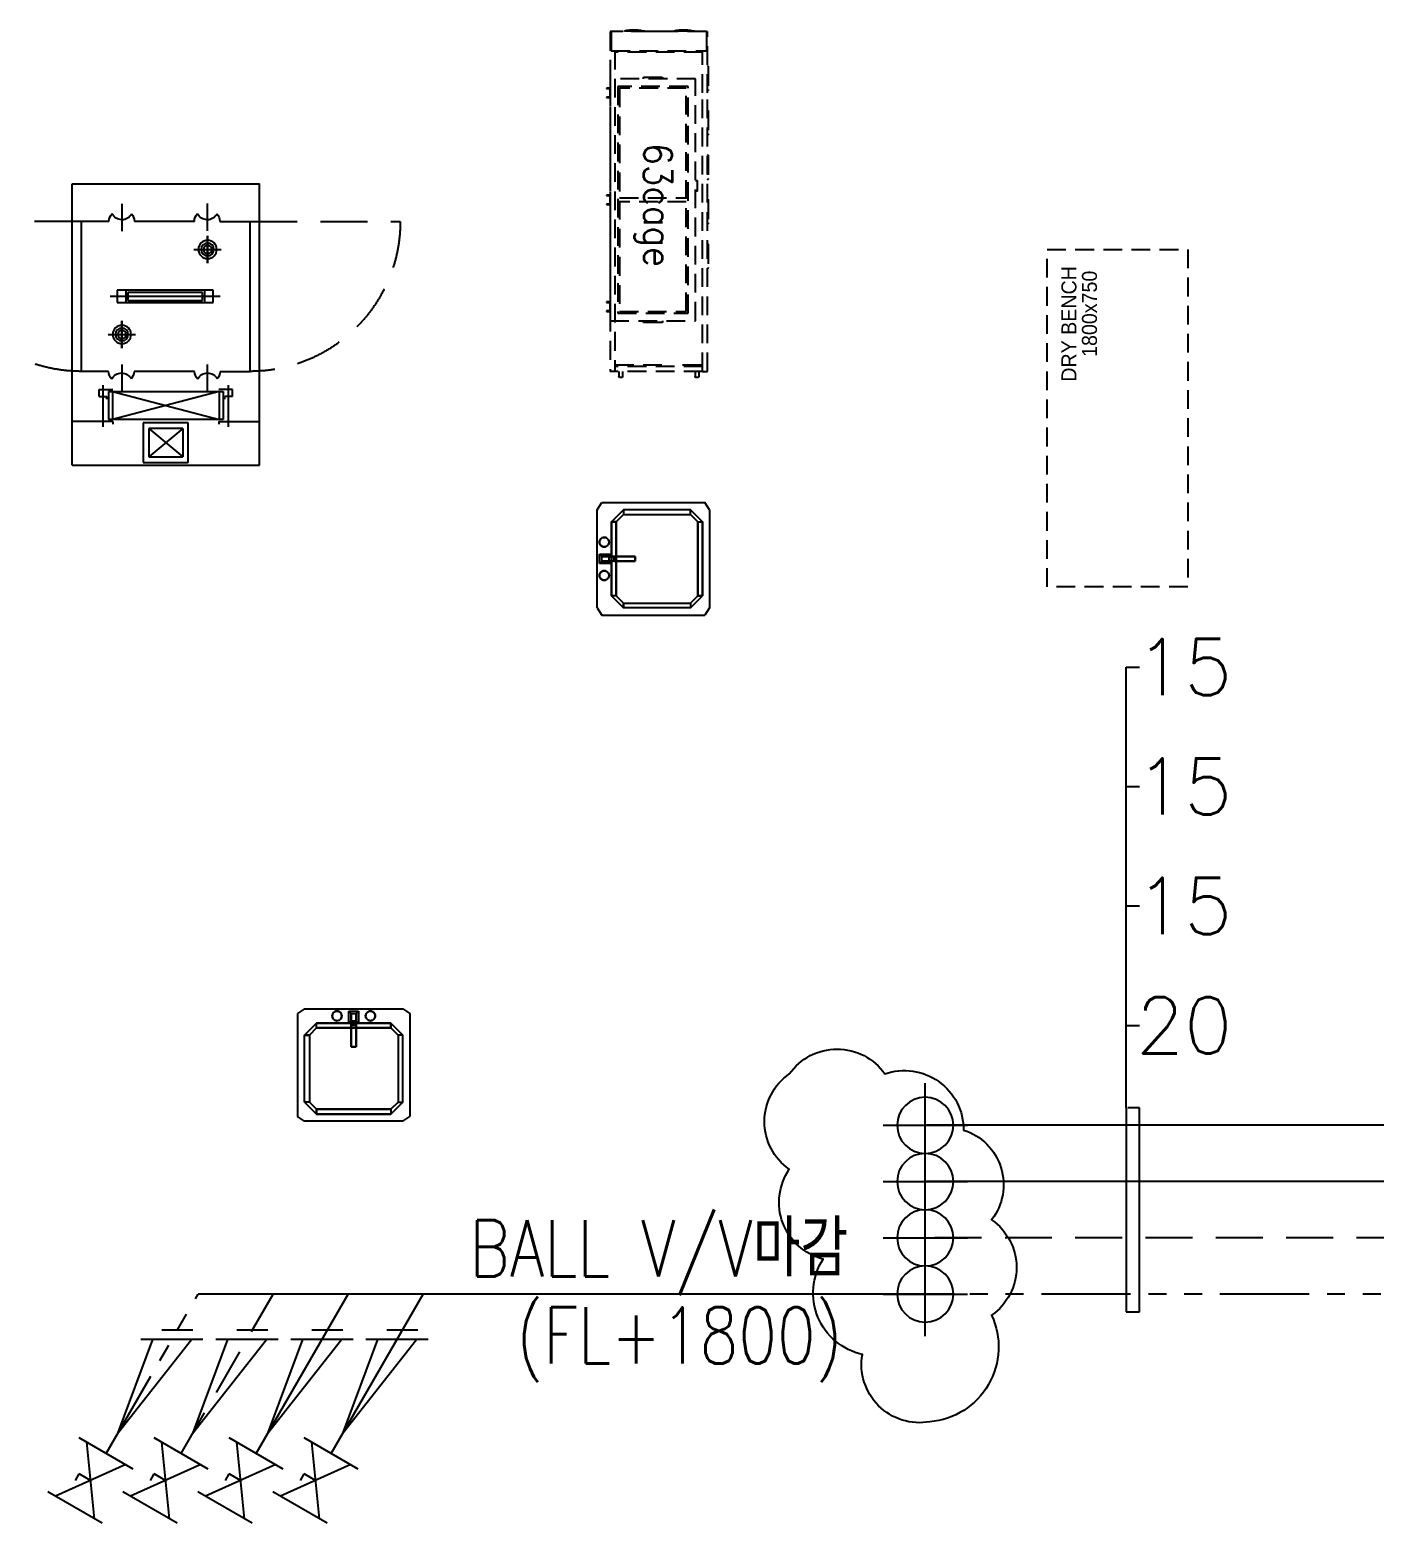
# Model space of a CAD drawing. Header units: millimetres. Extents: x 10903 to 284569, y 2319 to 62017.
# Drawn here: x 217180 to 224348, y 34103 to 42068 of the extents above; entities that cross this region are included whole.
import ezdxf
from ezdxf.enums import TextEntityAlignment as Align

# ---------------------------------------------------------------- set-up
doc = ezdxf.new("R2010")
doc.units = ezdxf.units.MM
for name, pattern in [('DASHED', [0.75, 0.5, -0.25]), ('DASHED2', [0.375, 0.25, -0.125]), ('HIDDEN', [0.375, 0.25, -0.125]), ('PHANTOM', [63.5, 31.75, -6.35, 6.35, -6.35, 6.35, -6.35])]:
    doc.linetypes.add(name, pattern=pattern)
for name, color, linetype in [('5TXT', 7, 'Continuous'), ('ex', 1, 'Continuous'), ('pipe', 3, 'Continuous'), ('UT GAS', 4, 'Continuous'), ('UTIL-AIR', 3, 'DASHED2'), ('UTIL-CO2', 2, 'Continuous'), ('UTIL-N2', 6, 'Continuous'), ('UTIL-VACUUM', 7, 'HIDDEN'), ('빌트인', 8, 'Continuous'), ('장비', 8, 'Continuous')]:
    doc.layers.add(name, color=color, linetype=linetype)
doc.styles.add('GHS', font='ROMANS.shx', dxfattribs={"bigfont": 'whgtxt.shx'})
doc.styles.add('건축_4층$0$Gtx', font='')
doc.styles.add('굴림', font='simple.shx', dxfattribs={"bigfont": 'whgtxt.shx'})
doc.styles.add('으뜸체', font='simplex.shx', dxfattribs={"bigfont": 'whgtxt.shx'})
doc.styles.get('건축_4층$0$Gtx').set_extended_font_data('Dotum')

# ---------------------------------------------------------------- blocks, each defined once
blk = doc.blocks.new('PI')
at = {"layer": 'UTIL-AIR', "color": 1, "linetype": 'Continuous'}
for p, q in [((0, 150), (0, -150)), ((150, 0), (-150, 0))]:
    blk.add_line(p, q, dxfattribs=at)
at = {"layer": 'UTIL-AIR', "color": 2, "linetype": 'Continuous'}
blk.add_circle((0, 0), 100, dxfattribs=at)
blk = doc.blocks.new('0S2c-M51-005-0-3층 UTILITY배관 평면도$0$SDFASFSDAF')
at = {"layer": 'pipe', "color": 2}
for p, q in [((0, 1.25), (0, -1.25)), ((2.5, 1.25), (2.5, -1.25)), ((0, 0.9), (2.5, -0.9)), ((2.5, 0.9), (0, -0.9))]:
    blk.add_line(p, q, dxfattribs=at)
blk = doc.blocks.new('AS-P')
at = {"layer": '빌트인', "linetype": 'Continuous'}
for p, q in [((-497.1, 900), (-497.1, -600)), ((-497.1, 900), (502.9, 900)), ((-117.1, 675), (-117.1, 885.9)), ((-117.1, 885.9), (122.9, 885.9)), ((122.9, 885.9), (122.9, 675)), ((502.9, 900), (502.9, -600)), ((92.9, 705), (-87.1, 855.9)), ((-87.1, 705), (92.9, 855.9)), ((-87.1, 705), (-87.1, 855.9)), ((-87.1, 855.9), (92.9, 855.9)), ((92.9, 705), (92.9, 855.9)), ((-280.6, 667.2), (-497.1, 667.2)), ((-332.1, 695.3), (-332.1, 472.9)), ((307.9, 657.2), (-302.1, 657.2)), ((-302.1, 507.2), (-302.1, 657.2)), ((287.9, 507.2), (-282.1, 657.2)), ((-282.1, 507.2), (287.9, 657.2)), ((-282.1, 507.2), (-282.1, 657.2)), ((-280.6, 667.2), (-280.6, 682.2)), ((122.9, 675), (-117.1, 675)), ((92.9, 705), (-87.1, 705)), ((286.4, 667.2), (286.4, 682.2)), ((286.4, 667.2), (502.9, 667.2)), ((287.9, 507.2), (287.9, 657.2)), ((307.9, 507.2), (307.9, 657.2)), ((337.9, 695.3), (337.9, 472.9)), ((502.9, 632.7), (502.9, -600)), ((-352.1, 535), (-312.1, 535)), ((-352.1, 535), (-352.1, 497.2)), ((-352.1, 497.2), (-280.6, 497.2)), ((-312.1, 548.4), (-312.1, 535)), ((-302.1, 507.2), (307.9, 507.2)), ((-231.4, 364), (-231.4, 509.7)), ((225.4, 510), (225.4, 364.3)), ((357.9, 497.2), (286.4, 497.2)), ((317.9, 548.4), (317.9, 535)), ((357.9, 535), (317.9, 535)), ((357.9, 535), (357.9, 497.2)), ((-446.9, 400), (-446.9, -400)), ((-302.2, 400), (-446.9, 400)), ((156.5, 400), (-165.9, 400)), ((292.8, 400), (453.3, 400)), ((453.3, 400), (453.3, -400)), ((-231.4, 130.4), (-231.4, 276.2)), ((-231.4, 276.2), (-231.4, 130.4)), ((-304.3, 203.3), (-158.5, 203.3)), ((293.4, 0), (-293.4, 0)), ((-256.1, 32.7), (256.1, 32.7)), ((-256.1, -32.7), (-256.1, 32.7)), ((-210.5, -32.7), (-210.5, 32.7)), ((-199.1, 21.3), (199.1, 21.3)), ((-199.1, -21.3), (-199.1, 21.3)), ((199.1, 21.3), (199.1, -21.3)), ((210.5, 32.7), (210.5, -32.7)), ((256.1, 32.7), (256.1, -32.7)), ((256.1, -32.7), (-256.1, -32.7)), ((199.1, -21.3), (-199.1, -21.3)), ((225.4, -177.2), (225.4, -323)), ((225.4, -323), (225.4, -177.2)), ((152.5, -250.1), (298.2, -250.1)), ((-231.4, -494.1), (-231.4, -348.3)), ((225.4, -349.2), (225.4, -495)), ((-300.2, -400), (-446.9, -400)), ((155, -400), (-163.9, -400)), ((291.3, -400), (453.3, -400)), ((-497.1, -600), (502.9, -600))]:
    blk.add_line(p, q, dxfattribs=at)
at = {"layer": '빌트인', "linetype": 'DASHED', "ltscale": 500}
for p, q in [((-447.5, -400), (-1247.5, -400)), ((453.3, -400), (1253.3, -400))]:
    blk.add_line(p, q, dxfattribs=at)
at = {"layer": '빌트인', "linetype": 'Continuous'}
for centre, radius in [((-231.4, 203.3), 49), ((-231.4, 203.3), 34.2), ((-231.4, 203.3), 22.4), ((225.4, -250.1), 49), ((225.4, -250.1), 34.2), ((225.4, -250.1), 22.4)]:
    blk.add_circle(centre, radius, dxfattribs=at)
at = {"layer": '빌트인', "linetype": 'DASHED', "ltscale": 500}
for centre, start, end in [((-447.5, -400), 90, 180), ((453.3, -400), 0, 90)]:
    blk.add_arc(centre, 800, start, end, dxfattribs=at)
at = {"layer": '빌트인', "linetype": 'Continuous'}
for centre, radius, start, end in [((-234.1, 395.8), 68.3, 138.28591, 176.48783), ((-233.4, 465.5), 57, 205.15043, 333.73559), ((-234.1, 395.8), 68.3, 3.51217, 40.60012), ((224.7, 395.8), 68.3, 138.28591, 176.48783), ((225.4, 465.5), 57, 205.15043, 333.73559), ((224.7, 395.8), 68.3, 3.51217, 40.60012), ((-232.1, -395.8), 68.3, 183.51217, 221.71409), ((-231.4, -465.5), 57, 26.26441, 154.84957), ((-232.1, -395.8), 68.3, 319.39988, 356.48783), ((223.2, -395.8), 68.3, 183.51217, 221.71409), ((223.8, -465.5), 57, 26.26441, 154.84957), ((223.2, -395.8), 68.3, 319.39988, 356.48783)]:
    blk.add_arc(centre, radius, start, end, dxfattribs=at)
blk = doc.blocks.new('SINK2')
at = {"layer": '빌트인'}
for p, q in [((-261.9, 600), (-300, 574.6)), ((-300, 25.4), (-300, 574.6)), ((-261.9, 600), (261.9, 600)), ((-198.2, 561.9), (-261.9, 498.2)), ((-261.9, 498.2), (-198.2, 561.9)), ((198.2, 561.9), (-198.2, 561.9)), ((-198.2, 561.9), (198.2, 561.9)), ((-198.2, 536.4), (-198.2, 561.9)), ((-198.2, 536.4), (-198.2, 561.9)), ((261.9, 498.2), (198.2, 561.9)), ((198.2, 561.9), (198.2, 536.4)), ((261.9, 498.2), (198.2, 561.9)), ((198.2, 536.4), (198.2, 561.9)), ((261.9, 600), (300, 574.6)), ((300, 25.4), (300, 574.6)), ((-261.9, 498.2), (-261.9, 140.1)), ((-261.9, 498.2), (-261.9, 140.1)), ((-236.4, 498.2), (-261.9, 498.2)), ((-236.4, 498.2), (-261.9, 498.2)), ((-236.4, 498.2), (-198.2, 536.4)), ((-198.2, 536.4), (-236.4, 498.2)), ((-236.4, 140.1), (-236.4, 498.2)), ((-236.4, 140.1), (-236.4, 498.2)), ((-198.2, 536.4), (198.2, 536.4)), ((198.2, 536.4), (-198.2, 536.4)), ((236.4, 498.2), (198.2, 536.4)), ((198.2, 536.4), (236.4, 498.2)), ((236.4, 140.1), (236.4, 498.2)), ((236.4, 498.2), (261.9, 498.2)), ((236.4, 140.1), (236.4, 498.2)), ((236.4, 498.2), (261.9, 498.2)), ((261.9, 498.2), (261.9, 140.1)), ((261.9, 498.2), (261.9, 140.1)), ((-12.8, 203.6), (-12.8, 89.1)), ((12.8, 203.6), (-12.8, 203.6)), ((-12.8, 203.6), (-12.8, 101.8)), ((12.8, 203.6), (-12.8, 203.6)), ((-12.8, 203.6), (12.8, 203.6)), ((12.8, 203.6), (-12.8, 203.6)), ((-12.8, 203.6), (-12.8, 101.8)), ((-12.8, 89.1), (-12.8, 203.6)), ((12.8, 89.1), (12.8, 203.6)), ((12.8, 101.8), (12.8, 203.6)), ((12.8, 203.6), (12.8, 101.8)), ((12.8, 89.1), (12.8, 203.6)), ((-261.9, 140.1), (-198.2, 76.4)), ((-261.9, 140.1), (-236.4, 140.1)), ((-198.2, 76.4), (-261.9, 140.1)), ((-261.9, 140.1), (-236.4, 140.1)), ((-198.2, 101.8), (-236.4, 140.1)), ((-236.4, 140.1), (-198.2, 101.8)), ((198.2, 101.8), (-198.2, 101.8)), ((-198.2, 101.8), (198.2, 101.8)), ((-198.2, 76.4), (-198.2, 101.8)), ((-198.2, 101.8), (-198.2, 76.4)), ((12.8, 101.8), (-12.8, 101.8)), ((-12.8, 101.8), (12.8, 101.8)), ((-12.8, 63.6), (-12.8, 101.8)), ((-12.8, 101.8), (-12.8, 89.1)), ((-12.8, 101.8), (-12.8, 89.1)), ((-12.8, 63.6), (-12.8, 101.8)), ((-12.8, 89.1), (12.8, 89.1)), ((-12.8, 89.1), (12.8, 89.1)), ((-12.8, 25.4), (-12.8, 89.1)), ((-12.8, 89.1), (-12.8, 25.4)), ((12.8, 101.8), (12.8, 63.6)), ((12.8, 89.1), (12.8, 101.8)), ((12.8, 101.8), (12.8, 63.6)), ((12.8, 101.8), (12.8, 89.1)), ((12.8, 89.1), (12.8, 25.4)), ((12.8, 89.1), (12.8, 25.4)), ((198.2, 76.4), (261.9, 140.1)), ((236.4, 140.1), (198.2, 101.8)), ((261.9, 140.1), (198.2, 76.4)), ((198.2, 101.8), (236.4, 140.1)), ((198.2, 101.8), (198.2, 76.4)), ((198.2, 101.8), (198.2, 76.4)), ((261.9, 140.1), (236.4, 140.1)), ((236.4, 140.1), (261.9, 140.1)), ((-261.9, 0), (-300, 25.4)), ((261.9, 0), (-261.9, 0)), ((-198.2, 76.4), (198.2, 76.4)), ((198.2, 76.4), (-198.2, 76.4)), ((-113.7, 44.8), (-114.5, 38.2)), ((-114.5, 38.2), (-113.7, 44.8)), ((-113.7, 44.8), (-114.5, 38.2)), ((-114.5, 38.2), (-113.7, 44.8)), ((-114.5, 38.2), (-113.7, 31.6)), ((-113.7, 31.6), (-114.5, 38.2)), ((-114.5, 38.2), (-113.7, 31.6)), ((-113.7, 31.6), (-114.5, 38.2)), ((-111.1, 51), (-113.7, 44.8)), ((-113.7, 44.8), (-111.1, 51)), ((-111.1, 51), (-113.7, 44.8)), ((-113.7, 44.8), (-111.1, 51)), ((-113.7, 31.6), (-111.1, 25.4)), ((-111.1, 25.4), (-113.7, 31.6)), ((-113.7, 31.6), (-111.1, 25.4)), ((-111.1, 25.4), (-113.7, 31.6)), ((-107.1, 56.2), (-111.1, 51)), ((-111.1, 51), (-107.1, 56.2)), ((-107.1, 56.2), (-111.1, 51)), ((-111.1, 51), (-107.1, 56.2)), ((-111.1, 25.4), (-107.1, 20.2)), ((-107.1, 20.2), (-111.1, 25.4)), ((-111.1, 25.4), (-107.1, 20.2)), ((-107.1, 20.2), (-111.1, 25.4)), ((-101.8, 60.2), (-107.1, 56.2)), ((-107.1, 56.2), (-101.8, 60.2)), ((-101.8, 60.2), (-107.1, 56.2)), ((-107.1, 56.2), (-101.8, 60.2)), ((-107.1, 20.2), (-101.8, 16.2)), ((-101.8, 16.2), (-107.1, 20.2)), ((-107.1, 20.2), (-101.8, 16.2)), ((-101.8, 16.2), (-107.1, 20.2)), ((-95.6, 62.8), (-101.8, 60.2)), ((-101.8, 60.2), (-95.6, 62.8)), ((-95.6, 62.8), (-101.8, 60.2)), ((-101.8, 60.2), (-95.6, 62.8)), ((-101.8, 16.2), (-95.6, 13.6)), ((-95.6, 13.6), (-101.8, 16.2)), ((-101.8, 16.2), (-95.6, 13.6)), ((-95.6, 13.6), (-101.8, 16.2)), ((-89.1, 63.6), (-95.6, 62.8)), ((-95.6, 62.8), (-89.1, 63.6)), ((-89.1, 63.6), (-95.6, 62.8)), ((-95.6, 62.8), (-89.1, 63.6)), ((-95.6, 13.6), (-89.1, 12.8)), ((-89.1, 12.8), (-95.6, 13.6)), ((-95.6, 13.6), (-89.1, 12.8)), ((-89.1, 12.8), (-95.6, 13.6)), ((-82.5, 62.8), (-89.1, 63.6)), ((-82.5, 62.8), (-89.1, 63.6)), ((-89.1, 63.6), (-82.5, 62.8)), ((-82.5, 62.8), (-89.1, 63.6)), ((-89.1, 12.8), (-82.5, 13.6)), ((-82.5, 13.6), (-89.1, 12.8)), ((-89.1, 12.8), (-82.5, 13.6)), ((-82.5, 13.6), (-89.1, 12.8)), ((-76.3, 60.2), (-82.5, 62.8)), ((-82.5, 62.8), (-76.3, 60.2)), ((-76.3, 60.2), (-82.5, 62.8)), ((-82.5, 62.8), (-76.3, 60.2)), ((-82.5, 13.6), (-76.3, 16.2)), ((-76.3, 16.2), (-82.5, 13.6)), ((-82.5, 13.6), (-76.3, 16.2)), ((-76.3, 16.2), (-82.5, 13.6)), ((-71.1, 56.2), (-76.3, 60.2)), ((-76.3, 60.2), (-71.1, 56.2)), ((-71.1, 56.2), (-76.3, 60.2)), ((-76.3, 60.2), (-71.1, 56.2)), ((-76.3, 16.2), (-71.1, 20.2)), ((-71.1, 20.2), (-76.3, 16.2)), ((-76.3, 16.2), (-71.1, 20.2)), ((-71.1, 20.2), (-76.3, 16.2)), ((-67.1, 51), (-71.1, 56.2)), ((-71.1, 56.2), (-67.1, 51)), ((-67.1, 51), (-71.1, 56.2)), ((-71.1, 56.2), (-67.1, 51)), ((-71.1, 20.2), (-67.1, 25.4)), ((-67.1, 25.4), (-71.1, 20.2)), ((-71.1, 20.2), (-67.1, 25.4)), ((-67.1, 25.4), (-71.1, 20.2)), ((-64.5, 44.8), (-67.1, 51)), ((-67.1, 51), (-64.5, 44.8)), ((-64.5, 44.8), (-67.1, 51)), ((-67.1, 51), (-64.5, 44.8)), ((-67.1, 25.4), (-64.5, 31.6)), ((-64.5, 31.6), (-67.1, 25.4)), ((-67.1, 25.4), (-64.5, 31.6)), ((-64.5, 31.6), (-67.1, 25.4)), ((-63.6, 38.2), (-64.5, 44.8)), ((-64.5, 44.8), (-63.6, 38.2)), ((-63.6, 38.2), (-64.5, 44.8)), ((-64.5, 44.8), (-63.6, 38.2)), ((-64.5, 31.6), (-63.6, 38.2)), ((-63.6, 38.2), (-64.5, 31.6)), ((-64.5, 31.6), (-63.6, 38.2)), ((-63.6, 38.2), (-64.5, 31.6)), ((-12.8, 63.6), (-25.4, 76.4)), ((-25.4, 76.4), (25.4, 76.4)), ((-25.4, 76.4), (-12.8, 63.6)), ((-25.4, 12.8), (-25.4, 76.4)), ((-12.8, 25.4), (-25.4, 12.8)), ((-12.8, 25.4), (-25.4, 12.8)), ((25.4, 12.8), (-25.4, 12.8)), ((12.8, 63.6), (-12.8, 63.6)), ((12.8, 63.6), (-12.8, 63.6)), ((-12.8, 25.4), (-12.8, 63.6)), ((12.8, 25.4), (-12.8, 25.4)), ((12.8, 25.4), (-12.8, 25.4)), ((25.4, 76.4), (12.8, 63.6)), ((12.8, 63.6), (25.4, 76.4)), ((12.8, 25.4), (12.8, 63.6)), ((12.8, 25.4), (25.4, 12.8)), ((12.8, 25.4), (25.4, 12.8)), ((25.4, 76.4), (25.4, 12.8)), ((63.6, 38.2), (64.5, 44.8)), ((64.5, 44.8), (63.6, 38.2)), ((63.6, 38.2), (64.5, 44.8)), ((64.5, 44.8), (63.6, 38.2)), ((63.6, 38.2), (64.5, 31.6)), ((64.5, 31.6), (63.6, 38.2)), ((63.6, 38.2), (64.5, 31.6)), ((64.5, 31.6), (63.6, 38.2)), ((67.1, 51), (64.5, 44.8)), ((64.5, 44.8), (67.1, 51)), ((67.1, 51), (64.5, 44.8)), ((64.5, 44.8), (67.1, 51)), ((64.5, 31.6), (67.1, 25.4)), ((67.1, 25.4), (64.5, 31.6)), ((64.5, 31.6), (67.1, 25.4)), ((67.1, 25.4), (64.5, 31.6)), ((71.1, 56.2), (67.1, 51)), ((67.1, 51), (71.1, 56.2)), ((71.1, 56.2), (67.1, 51)), ((67.1, 51), (71.1, 56.2)), ((67.1, 25.4), (71.1, 20.2)), ((71.1, 20.2), (67.1, 25.4)), ((67.1, 25.4), (71.1, 20.2)), ((71.1, 20.2), (67.1, 25.4)), ((76.3, 60.2), (71.1, 56.2)), ((71.1, 56.2), (76.3, 60.2)), ((76.3, 60.2), (71.1, 56.2)), ((71.1, 56.2), (76.3, 60.2)), ((71.1, 20.2), (76.3, 16.2)), ((76.3, 16.2), (71.1, 20.2)), ((71.1, 20.2), (76.3, 16.2)), ((76.3, 16.2), (71.1, 20.2)), ((82.5, 62.8), (76.3, 60.2)), ((76.3, 60.2), (82.5, 62.8)), ((82.5, 62.8), (76.3, 60.2)), ((76.3, 60.2), (82.5, 62.8)), ((76.3, 16.2), (82.5, 13.6)), ((82.5, 13.6), (76.3, 16.2)), ((76.3, 16.2), (82.5, 13.6)), ((82.5, 13.6), (76.3, 16.2)), ((89.1, 63.6), (82.5, 62.8)), ((82.5, 62.8), (89.1, 63.6)), ((89.1, 63.6), (82.5, 62.8)), ((82.5, 62.8), (89.1, 63.6)), ((82.5, 13.6), (89.1, 12.8)), ((89.1, 12.8), (82.5, 13.6)), ((82.5, 13.6), (89.1, 12.8)), ((89.1, 12.8), (82.5, 13.6)), ((95.6, 62.8), (89.1, 63.6)), ((89.1, 63.6), (95.6, 62.8)), ((95.6, 62.8), (89.1, 63.6)), ((89.1, 63.6), (95.6, 62.8)), ((89.1, 12.8), (95.6, 13.6)), ((95.6, 13.6), (89.1, 12.8)), ((89.1, 12.8), (95.6, 13.6)), ((95.6, 13.6), (89.1, 12.8)), ((101.8, 60.2), (95.6, 62.8)), ((95.6, 62.8), (101.8, 60.2)), ((101.8, 60.2), (95.6, 62.8)), ((95.6, 62.8), (101.8, 60.2)), ((95.6, 13.6), (101.8, 16.2)), ((101.8, 16.2), (95.6, 13.6)), ((95.6, 13.6), (101.8, 16.2)), ((101.8, 16.2), (95.6, 13.6)), ((107.1, 56.2), (101.8, 60.2)), ((101.8, 60.2), (107.1, 56.2)), ((107.1, 56.2), (101.8, 60.2)), ((101.8, 60.2), (107.1, 56.2)), ((101.8, 16.2), (107.1, 20.2)), ((107.1, 20.2), (101.8, 16.2)), ((101.8, 16.2), (107.1, 20.2)), ((107.1, 20.2), (101.8, 16.2)), ((111.1, 51), (107.1, 56.2)), ((107.1, 56.2), (111.1, 51)), ((111.1, 51), (107.1, 56.2)), ((107.1, 56.2), (111.1, 51)), ((107.1, 20.2), (111.1, 25.4)), ((111.1, 25.4), (107.1, 20.2)), ((107.1, 20.2), (111.1, 25.4)), ((111.1, 25.4), (107.1, 20.2)), ((113.7, 44.8), (111.1, 51)), ((111.1, 51), (113.7, 44.8)), ((113.7, 44.8), (111.1, 51)), ((111.1, 51), (113.7, 44.8)), ((111.1, 25.4), (113.7, 31.6)), ((113.7, 31.6), (111.1, 25.4)), ((111.1, 25.4), (113.7, 31.6)), ((113.7, 31.6), (111.1, 25.4)), ((114.5, 38.2), (113.7, 44.8)), ((113.7, 44.8), (114.5, 38.2)), ((114.5, 38.2), (113.7, 44.8)), ((113.7, 44.8), (114.5, 38.2)), ((113.7, 31.6), (114.5, 38.2)), ((114.5, 38.2), (113.7, 31.6)), ((113.7, 31.6), (114.5, 38.2)), ((114.5, 38.2), (113.7, 31.6)), ((261.9, 0), (300, 25.4))]:
    blk.add_line(p, q, dxfattribs=at)
blk = doc.blocks.new('IVC-S70')
at = {"layer": '빌트인', "linetype": 'DASHED', "ltscale": 200}
for p, q in [((-605, 247.5), (-603, 247.5)), ((-605, 227.5), (-605, 247.5)), ((-603, 247.5), (-603, 229.5)), ((-557, 247.5), (-555, 247.5)), ((-557, 229.5), (-557, 247.5)), ((-555, 247.5), (-555, 227.5)), ((-35, 247.5), (-33, 247.5)), ((-35, 227.5), (-35, 247.5)), ((-33, 247.5), (-33, 229.5)), ((13, 247.5), (15, 247.5)), ((13, 229.5), (13, 247.5)), ((15, 247.5), (15, 227.5)), ((535, 247.5), (537, 247.5)), ((535, 227.5), (535, 247.5)), ((537, 247.5), (537, 229.5)), ((583, 229.5), (583, 247.5)), ((583, 247.5), (585, 247.5)), ((585, 247.5), (585, 227.5)), ((-910.1, 43.6), (-910.1, 161.1)), ((-908.1, 161.1), (-910.1, 161.1)), ((-909.1, 220.7), (-908.1, 220.7)), ((-909.1, 220.7), (-909.1, 161.1)), ((-908.1, 221.7), (-907.1, 221.7)), ((-908.1, -284.6), (-908.1, 221.7)), ((-907.1, 221.7), (-908.1, 221.7)), ((-907.1, 227.5), (905, 227.5)), ((-907.1, 225), (-907.1, 227.5)), ((-907.1, 225), (-907.1, 222.4)), ((-805.1, 225), (-907.1, 225)), ((-907.1, 222.7), (-806.1, 222.7)), ((-907.1, 222.7), (-907.1, 221.7)), ((-907.1, 222.4), (-907.1, 221.7)), ((-809.1, 222.4), (-905.1, 222.4)), ((-807.1, 225), (-807.1, 222.7)), ((-806.1, 222.7), (-806.1, 221.7)), ((-806.1, 222.4), (-805.1, 222.4)), ((-805.1, 221.7), (-806.1, 221.7)), ((-805.1, 221.7), (-805.1, 225)), ((-805.1, 221.7), (-805.1, -284.6)), ((-805.1, 202.1), (905, 202.1)), ((-797.1, -265.2), (-797.1, 202.1)), ((-655, 227.5), (635, 227.5)), ((-655, -227.5), (-655, 227.5)), ((-615, -187.5), (-615, 187.5)), ((-615, 187.5), (595, 187.5)), ((-555, 227.5), (-605, 227.5)), ((-605, -177.5), (-605, 177.5)), ((-605, 177.5), (585, 177.5)), ((-603, 229.5), (-557, 229.5)), ((15, 227.5), (-35, 227.5)), ((-33, 229.5), (13, 229.5)), ((-20, 177.5), (-20, -177.5)), ((0, -177.5), (0, 177.5)), ((585, 227.5), (535, 227.5)), ((537, 229.5), (583, 229.5)), ((585, 177.5), (585, -177.5)), ((595, 187.5), (595, -187.5)), ((635, 227.5), (635, -227.5)), ((869.6, 202.1), (869.6, -55.5)), ((879.6, -265.2), (879.6, 202.1)), ((905, 202.1), (905, 227.5)), ((905, -265.2), (905, 202.1)), ((905, 181.5), (932.6, 181.5)), ((905, 161.5), (932.6, 161.5)), ((937.6, 166.5), (937.6, 176.5)), ((-910.1, 53.7), (-910.1, 151)), ((-910.1, 151), (-910.1, 151)), ((-910.1, 53.7), (-910.1, 53.7)), ((-910.1, 43.6), (-908.1, 43.6)), ((-909.1, 43.6), (-909.1, -132.2)), ((-665, 50.8), (-665, -50.8)), ((-655, 50.8), (-665, 50.8)), ((645, 50.8), (635, 50.8)), ((645, -50.8), (645, 50.8)), ((-665, -50.8), (-655, -50.8)), ((635, -50.8), (645, -50.8)), ((-910.1, -221.5), (-910.1, -104)), ((-908.1, -104), (-910.1, -104)), ((-910.1, -211.4), (-910.1, -114.1)), ((-910.1, -114.1), (-910.1, -114.1)), ((869.6, -157.1), (869.6, -265.2)), ((-910.1, -211.4), (-910.1, -211.4)), ((-910.1, -221.5), (-908.1, -221.5)), ((-909.1, -221.5), (-909.1, -285.6)), ((635, -227.5), (-655, -227.5)), ((595, -187.5), (-615, -187.5)), ((585, -177.5), (-605, -177.5)), ((-112.8, -227.5), (-112.8, -238.5)), ((-56.4, -238.5), (-112.8, -238.5)), ((-56.4, -238.5), (-56.4, -227.5)), ((905, -224.8), (932.6, -224.8)), ((937.6, -239.8), (937.6, -229.8)), ((-909.1, -285.6), (-908.1, -285.6)), ((-908.1, -284.6), (-907.1, -284.6)), ((-908.1, -284.6), (-908.1, -285.6)), ((-908.1, -286.6), (-908.1, -285.6)), ((-908.1, -285.6), (-907.1, -285.6)), ((-908.1, -286.6), (-907.1, -286.6)), ((-907.1, -285.6), (-907.1, -284.6)), ((-907.1, -285.6), (-907.1, -285.6)), ((-907.1, -285.6), (-907.1, -288.1)), ((-905.1, -285.6), (-907.1, -285.6)), ((-907.1, -288.1), (-907.1, -290.6)), ((-805.1, -288.1), (-907.1, -288.1)), ((-579.9, -290.6), (-907.1, -290.6)), ((-905.1, -285.6), (-809.1, -285.6)), ((-806.1, -285.6), (-809.1, -285.6)), ((-807.1, -285.6), (-807.1, -288.1)), ((-806.1, -285.6), (-806.1, -284.6)), ((-805.1, -284.6), (-806.1, -284.6)), ((-806.1, -285.6), (-806.1, -284.6)), ((-806.1, -285.6), (-805.1, -285.6)), ((-579.9, -265.2), (-805.1, -265.2)), ((-805.1, -284.6), (-805.1, -288.1)), ((-718.2, -295.6), (-598.7, -295.6)), ((-718.2, -295.7), (-598.7, -295.7)), ((-718.1, -295.6), (-599.9, -295.6)), ((-718.1, -295.7), (-599.9, -295.7)), ((905, -265.2), (-579.9, -265.2)), ((905, -290.6), (-579.9, -290.6)), ((-480.8, -295.6), (-361.3, -295.6)), ((-480.8, -295.7), (-361.3, -295.7)), ((-243.6, -295.6), (-124.1, -295.6)), ((-243.6, -295.7), (-124.1, -295.7)), ((-6.4, -295.6), (113.1, -295.6)), ((-6.4, -295.7), (113.1, -295.7)), ((230.9, -295.6), (350.4, -295.6)), ((230.9, -295.7), (350.4, -295.7)), ((905, -244.8), (932.6, -244.8)), ((905, -265.2), (905, -290.6))]:
    blk.add_line(p, q, dxfattribs=at)
for centre, radius, start, end in [((-905.1, 220.4), 2, 147.48081, 154.92882), ((932.6, 176.5), 5, 0, 90), ((932.6, 166.5), 5, 270, 0), ((932.6, -229.8), 5, 0, 90), ((-905.1, -283.6), 2, 207.89251, 209.18432), ((-905.1, -283.6), 2, 222.13203, 270), ((-718.2, -288.2), 7.5, 199.17555, 270), ((-718.1, -288.2), 7.5, 199.17555, 270), ((-718.2, -288.2), 7.4, 199.44503, 270), ((-718.1, -288.2), 7.4, 199.44503, 270), ((-598.7, -288.2), 7.5, 270, 340.82445), ((-598.7, -288.2), 7.4, 270, 340.55497), ((-480.8, -288.2), 7.5, 199.17555, 270), ((-480.8, -288.2), 7.4, 199.44503, 270), ((-361.3, -288.2), 7.5, 270, 340.82445), ((-361.3, -288.2), 7.4, 270, 340.55497), ((-243.6, -288.2), 7.5, 199.17555, 270), ((-243.6, -288.2), 7.4, 199.44503, 270), ((-124.1, -288.2), 7.5, 270, 340.82445), ((-124.1, -288.2), 7.4, 270, 340.55497), ((-6.4, -288.2), 7.5, 199.17555, 270), ((-6.4, -288.2), 7.4, 199.44503, 270), ((113.1, -288.2), 7.5, 270, 340.82445), ((113.1, -288.2), 7.4, 270, 340.55497), ((230.9, -288.2), 7.5, 199.17555, 270), ((230.9, -288.2), 7.4, 199.44503, 270), ((350.4, -288.2), 7.5, 270, 340.82445), ((350.4, -288.2), 7.4, 270, 340.55497), ((932.6, -239.8), 5, 270, 0)]:
    blk.add_arc(centre, radius, start, end, dxfattribs=at)
for points, knots in [([(-906.1, 220.7), (-906.3, 220.7), (-906.6, 220.8), (-907.1, 221), (-907.3, 221.1), (-907.7, 221.2), (-907.8, 221.3), (-908, 221.5), (-908.1, 221.6), (-908.1, 221.7)], [0, 0, 0, 0, 0.25, 0.25, 0.5, 0.5, 0.75, 0.75, 1, 1, 1, 1]), ([(-907.1, 222.7), (-907, 222.7), (-906.9, 222.6), (-906.7, 222.4), (-906.7, 222.3), (-906.5, 221.9), (-906.4, 221.7), (-906.2, 221.2), (-906.2, 220.9), (-906.1, 220.7)], [0, 0, 0, 0, 0.25, 0.25, 0.5, 0.5, 0.75, 0.75, 1, 1, 1, 1]), ([(-907.1, 221.7), (-907, 221.7), (-906.9, 221.6), (-906.7, 221.5), (-906.7, 221.5), (-906.5, 221.3), (-906.4, 221.2), (-906.2, 220.9), (-906.2, 220.8), (-906.1, 220.7)], [0, 0, 0, 0, 0.25, 0.25, 0.5, 0.5, 0.75, 0.75, 1, 1, 1, 1]), ([(-807.1, 220.7), (-807, 220.9), (-806.9, 221.2), (-806.7, 221.7), (-806.7, 221.9), (-806.5, 222.3), (-806.4, 222.4), (-806.2, 222.6), (-806.2, 222.7), (-806.1, 222.7)], [0, 0, 0, 0, 0.25, 0.25, 0.5, 0.5, 0.75, 0.75, 1, 1, 1, 1]), ([(-807.1, 220.7), (-807, 220.8), (-806.9, 220.9), (-806.7, 221.2), (-806.7, 221.3), (-806.5, 221.5), (-806.4, 221.5), (-806.2, 221.6), (-806.2, 221.7), (-806.1, 221.7)], [0, 0, 0, 0, 0.25, 0.25, 0.5, 0.5, 0.75, 0.75, 1, 1, 1, 1]), ([(-806.1, 221.7), (-806.1, 221.6), (-806.1, 221.5), (-806.2, 221.3), (-806.3, 221.2), (-806.5, 221.1), (-806.6, 221), (-806.8, 220.8), (-806.9, 220.7), (-807.1, 220.7)], [0, 0, 0, 0, 0.25, 0.25, 0.5, 0.5, 0.75, 0.75, 1, 1, 1, 1]), ([(-805.1, 221.7), (-805.1, 221.6), (-805.1, 221.5), (-805.3, 221.3), (-805.5, 221.2), (-805.9, 221.1), (-806.1, 221), (-806.6, 220.8), (-806.8, 220.7), (-807.1, 220.7)], [0, 0, 0, 0, 0.25, 0.25, 0.5, 0.5, 0.75, 0.75, 1, 1, 1, 1]), ([(-910.1, 151), (-910.9, 150.1), (-912.4, 148.3), (-913.5, 144.2), (-914.5, 139.4), (-915.3, 132.8), (-916, 124.5), (-916.5, 113.8), (-916.6, 106.8), (-916.6, 102.3)], [0, 0, 0, 0, 0.06656, 0.148336, 0.245879, 0.367331, 0.543547, 0.754398, 1, 1, 1, 1]), ([(-916.6, 102.3), (-916.5, 96.7), (-916.4, 88.2), (-915.7, 75.5), (-914.7, 66.6), (-913.6, 60.6), (-912.5, 57.2), (-911.4, 54.9), (-910.5, 54.1), (-910.1, 53.7)], [0, 0, 0, 0, 0.306371, 0.556522, 0.750806, 0.848907, 0.923816, 0.967508, 1, 1, 1, 1]), ([(-910.1, -114.1), (-910.9, -115), (-912.4, -116.8), (-913.5, -120.9), (-914.5, -125.7), (-915.3, -132.2), (-916, -140.6), (-916.5, -151.3), (-916.6, -158.3), (-916.6, -162.7)], [0, 0, 0, 0, 0.06656, 0.148336, 0.245879, 0.367331, 0.543547, 0.754398, 1, 1, 1, 1]), ([(-916.6, -162.7), (-916.5, -168.3), (-916.4, -176.9), (-915.7, -189.5), (-914.7, -198.4), (-913.6, -204.4), (-912.5, -207.8), (-911.4, -210.2), (-910.5, -211), (-910.1, -211.4)], [0, 0, 0, 0, 0.306371, 0.556522, 0.750806, 0.848907, 0.923816, 0.967508, 1, 1, 1, 1]), ([(-908.1, -284.6), (-908.1, -284.5), (-908, -284.4), (-907.8, -284.2), (-907.7, -284.1), (-907.3, -284), (-907.1, -283.9), (-906.6, -283.7), (-906.3, -283.6), (-906.1, -283.6)], [0, 0, 0, 0, 0.25, 0.25, 0.5, 0.5, 0.75, 0.75, 1, 1, 1, 1]), ([(-907.1, -284.6), (-907.2, -284.6), (-907.3, -284.7), (-907.6, -284.9), (-907.7, -285), (-907.9, -285.1), (-908, -285.2), (-908.1, -285.4), (-908.1, -285.5), (-908.1, -285.6)], [0, 0, 0, 0, 0.25, 0.25, 0.5, 0.5, 0.75, 0.75, 1, 1, 1, 1]), ([(-908.1, -285.6), (-908, -285.6), (-907.9, -285.5), (-907.7, -285.4), (-907.7, -285.4), (-907.5, -285.2), (-907.4, -285.1), (-907.2, -284.8), (-907.2, -284.7), (-907.1, -284.6)], [0, 0, 0, 0, 0.25, 0.25, 0.5, 0.5, 0.75, 0.75, 1, 1, 1, 1]), ([(-906.1, -283.6), (-906.2, -283.7), (-906.2, -283.8), (-906.4, -284.1), (-906.5, -284.2), (-906.7, -284.4), (-906.7, -284.4), (-906.9, -284.5), (-907, -284.6), (-907.1, -284.6)], [0, 0, 0, 0, 0.25, 0.25, 0.5, 0.5, 0.75, 0.75, 1, 1, 1, 1]), ([(-906.1, -283.6), (-906.2, -283.8), (-906.2, -284.1), (-906.4, -284.6), (-906.5, -284.8), (-906.7, -285.2), (-906.7, -285.3), (-906.9, -285.5), (-907, -285.6), (-907.1, -285.6)], [0, 0, 0, 0, 0.25, 0.25, 0.5, 0.5, 0.75, 0.75, 1, 1, 1, 1]), ([(-907.1, -284.6), (-907.1, -284.5), (-907.1, -284.4), (-907, -284.2), (-906.9, -284.1), (-906.7, -284), (-906.6, -283.9), (-906.3, -283.7), (-906.2, -283.6), (-906.1, -283.6)], [0, 0, 0, 0, 0.25, 0.25, 0.5, 0.5, 0.75, 0.75, 1, 1, 1, 1]), ([(-806.1, -284.6), (-806.2, -284.6), (-806.2, -284.5), (-806.4, -284.4), (-806.5, -284.4), (-806.7, -284.2), (-806.7, -284.1), (-806.9, -283.8), (-807, -283.7), (-807.1, -283.6)], [0, 0, 0, 0, 0.25, 0.25, 0.5, 0.5, 0.75, 0.75, 1, 1, 1, 1]), ([(-806.1, -285.6), (-806.2, -285.6), (-806.2, -285.5), (-806.4, -285.3), (-806.5, -285.2), (-806.7, -284.8), (-806.7, -284.6), (-806.9, -284.1), (-807, -283.8), (-807.1, -283.6)], [0, 0, 0, 0, 0.25, 0.25, 0.5, 0.5, 0.75, 0.75, 1, 1, 1, 1]), ([(-807.1, -283.6), (-806.9, -283.6), (-806.8, -283.7), (-806.6, -283.9), (-806.5, -284), (-806.3, -284.1), (-806.2, -284.2), (-806.1, -284.4), (-806.1, -284.5), (-806.1, -284.6)], [0, 0, 0, 0, 0.25, 0.25, 0.5, 0.5, 0.75, 0.75, 1, 1, 1, 1]), ([(-807.1, -283.6), (-806.8, -283.6), (-806.6, -283.7), (-806.1, -283.9), (-805.9, -284), (-805.5, -284.1), (-805.3, -284.2), (-805.1, -284.4), (-805.1, -284.5), (-805.1, -284.6)], [0, 0, 0, 0, 0.25, 0.25, 0.5, 0.5, 0.75, 0.75, 1, 1, 1, 1])]:
    blk.add_open_spline(points, degree=3, knots=knots, dxfattribs=at)

msp = doc.modelspace()

# ---------------------------------------------------------------- linework, layer by layer
at = {"layer": 'ex', "ltscale": 3000}
for p, q in [((223025.9, 36318.2), (223025.9, 38668.8)), ((223025.9, 38668.8), (223097.9, 38668.8)), ((223025.9, 38031.8), (223097.9, 38031.8)), ((223025.9, 37394.8), (223097.9, 37394.8)), ((223025.9, 36757.8), (223097.9, 36757.8)), ((223025.9, 36318.2), (223025.9, 35230.2)), ((223097.9, 35230.2), (223097.9, 36318.2)), ((223025.9, 35230.2), (223097.9, 35230.2))]:
    msp.add_line(p, q, dxfattribs=at)
at = {"layer": 'ex', "linetype": 'PHANTOM', "ltscale": 2}
msp.add_line((223097.9, 36318.2), (223025.9, 36318.2), dxfattribs=at)
at = {"layer": 'UT GAS', "color": 1, "ltscale": 10}
msp.add_line((221954.5, 35324.6), (218077.4, 35324.6), dxfattribs=at)
at = {"layer": 'UT GAS', "color": 2, "ltscale": 10}
for p, q in [((218048.7, 35131.6), (217883.1, 35131.6)), ((218448.7, 35131.6), (218283.1, 35131.6)), ((218848.7, 35131.6), (218683.1, 35131.6)), ((219248.7, 35131.6), (219083.1, 35131.6)), ((217647.4, 34579.9), (218040.7, 35081.9)), ((217833.7, 35081.9), (217647.4, 34579.9)), ((218102.8, 35081.9), (217771.6, 35081.9)), ((218047.4, 34579.9), (218440.7, 35081.9)), ((218233.7, 35081.9), (218047.4, 34579.9)), ((218502.8, 35081.9), (218171.6, 35081.9)), ((218447.4, 34579.9), (218840.7, 35081.9)), ((218633.7, 35081.9), (218447.4, 34579.9)), ((218902.8, 35081.9), (218571.6, 35081.9)), ((218847.4, 34579.9), (219240.7, 35081.9)), ((219033.7, 35081.9), (218847.4, 34579.9)), ((219302.8, 35081.9), (218971.6, 35081.9)), ((217422.7, 34329.4), (217443.2, 34364.9)), ((217503.3, 34330.3), (217443.2, 34364.9)), ((217822.7, 34329.4), (217843.2, 34364.9)), ((217903.3, 34330.3), (217843.2, 34364.9)), ((218222.7, 34329.4), (218243.2, 34364.9)), ((218303.3, 34330.3), (218243.2, 34364.9)), ((218622.7, 34329.4), (218643.2, 34364.9)), ((218703.3, 34330.3), (218643.2, 34364.9))]:
    msp.add_line(p, q, dxfattribs=at)
at = {"layer": 'UTIL-AIR', "linetype": 'DASHED', "lineweight": -3, "ltscale": 500}
for p, q in [((225254.9, 35624.6), (221961.3, 35624.6)), ((217986.6, 34474.6), (218477.4, 35324.6))]:
    msp.add_line(p, q, dxfattribs=at)
at = {"layer": 'UTIL-CO2', "linetype": 'Continuous', "lineweight": -3}
for p, q in [((225554.9, 35924.6), (221961.3, 35924.6)), ((218386.6, 34474.6), (218877.4, 35324.6))]:
    msp.add_line(p, q, dxfattribs=at)
at = {"layer": 'UTIL-N2', "linetype": 'Continuous', "lineweight": -3}
for p, q in [((225854.9, 36224.6), (221961.3, 36224.6)), ((218786.6, 34474.6), (219277.4, 35324.6))]:
    msp.add_line(p, q, dxfattribs=at)
at = {"layer": 'UTIL-VACUUM', "linetype": 'PHANTOM', "lineweight": -3, "ltscale": 15}
for p, q in [((217586.6, 34474.6), (218077.4, 35324.6)), ((224954.9, 35324.6), (221961.3, 35324.6))]:
    msp.add_line(p, q, dxfattribs=at)
at = {"layer": '빌트인', "linetype": 'DASHED', "ltscale": 200}
msp.add_lwpolyline([(223354.5, 40896.4), (223354.5, 39096.4), (222604.5, 39096.4), (222604.5, 40896.4)], close=True, dxfattribs=at)
at = {"layer": '빌트인', "color": 3, "linetype": 'Continuous', "lineweight": -3}
msp.add_lwpolyline([(221978.8, 34643.1, -0.520567), (221619.2, 35002.3, -0.520567), (221409.4, 35511.1, -0.520567), (221229.6, 35990, -0.520567), (221229.6, 36498.8, -0.520567), (221739.1, 36498.8, -0.520567), (222158.7, 36199.5, -0.520567), (222308.5, 35720.6, -0.520567), (222308.5, 35211.8, -0.520567)], format="xyb", close=True, dxfattribs=at)

# ---------------------------------------------------------------- block references
at = {"layer": 'UT GAS', "xscale": -133.3326188933681, "yscale": 133.3326188933681, "zscale": 133.3326188933681, "rotation": 240.0000000005227}
for p in [(217419.9, 34185.9), (217819.9, 34185.9), (218219.9, 34185.9), (218619.9, 34185.9)]:
    msp.add_blockref('0S2c-M51-005-0-3층 UTILITY배관 평면도$0$SDFASFSDAF', p, dxfattribs=at)
at = {"layer": 'UTIL-AIR', "linetype": 'Continuous', "lineweight": -3, "xscale": -1.5, "yscale": 1.5, "zscale": 1.5, "rotation": 90}
msp.add_blockref('PI', (221954.5, 36224.6), dxfattribs=at)
at = {"layer": 'UTIL-CO2', "linetype": 'Continuous', "lineweight": -3, "xscale": -1.5, "yscale": 1.5, "zscale": 1.5, "rotation": 90}
msp.add_blockref('PI', (221954.5, 35924.6), dxfattribs=at)
at = {"layer": 'UTIL-N2', "linetype": 'Continuous', "lineweight": -3, "xscale": -1.5, "yscale": 1.5, "zscale": 1.5, "rotation": 90}
msp.add_blockref('PI', (221954.5, 35624.6), dxfattribs=at)
at = {"layer": 'UTIL-VACUUM', "linetype": 'Continuous', "lineweight": -3, "xscale": -1.5, "yscale": 1.5, "zscale": 1.5, "rotation": 90}
msp.add_blockref('PI', (221954.5, 35324.6), dxfattribs=at)
at = {"layer": '빌트인', "xscale": -1}
for name, p, rotation in [('IVC-S70', (220502, 41151.4), 90), ('AS-P', (217901.7, 40646.4), 180)]:
    msp.add_blockref(name, p, dxfattribs=dict(at, rotation=rotation))
at = {"layer": '빌트인', "lineweight": -3}
for p, rotation in [((220204.5, 39246.4), 270), ((218906.5, 36846.4), 180)]:
    msp.add_blockref('SINK2', p, dxfattribs=dict(at, rotation=rotation))

# ---------------------------------------------------------------- texts
at = {"layer": '5TXT', "color": 7, "style": '굴림'}
for s, p in [('15', (223334.8, 38668.8)), ('15', (223334.8, 38031.8)), ('15', (223334.8, 37394.8)), ('20', (223334.8, 36757.8))]:
    msp.add_text(s, height=300, dxfattribs=at).set_placement(p, align=Align.MIDDLE_CENTER)
at = {"layer": 'UT GAS', "color": 7, "ltscale": 10, "style": 'GHS', "width": 0.8}
for s, p in [('BALL V/V마감', (220533.3, 35547.3)), ('(FL+1800)', (220643.9, 35082.3))]:
    msp.add_text(s, height=300, dxfattribs=at).set_placement(p, align=Align.MIDDLE)
at = {"layer": '빌트인', "linetype": 'DASHED', "ltscale": 200, "style": '건축_4층$0$Gtx', "text_generation_flag": 6}
for s, p in [('DRY BENCH', (222760.7, 40191.2)), ('1800x750', (222870.2, 40323.6))]:
    msp.add_text(s, height=80, rotation=269.99947, dxfattribs=at).set_placement(p)
at = {"layer": '장비', "style": '으뜸체', "width": 0.9}
msp.add_text('63cage', height=150, rotation=270, dxfattribs=at).set_placement((220454, 41463.5, -2807))

doc.saveas('drawing.dxf')
